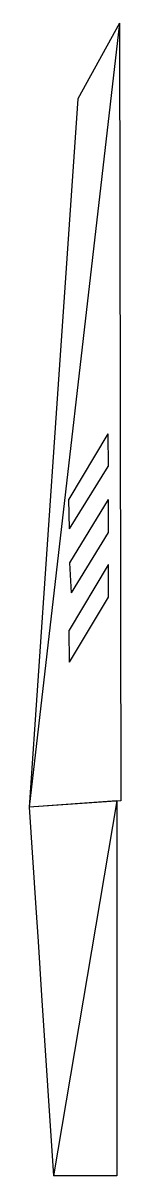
# Model space of a CAD drawing. Header units: metres. Extents: x 116 to 150, y 0 to 428.
import ezdxf

# ---------------------------------------------------------------- set-up
doc = ezdxf.new("R2010")
doc.units = ezdxf.units.M

msp = doc.modelspace()

# ---------------------------------------------------------------- linework, layer by layer
at = {"layer": 'Layer0'}
for p, q in [((149.53, 428.11, 27.7), (116, 137)), ((149.53, 428.11, 27.7), (134, 400)), ((149.53, 428.11, 27.7), (150, 139.33, 62.29)), ((134, 400), (126.01, 283.26)), ((126.01, 283.26), (116, 137)), ((145.22, 275.6, 37.57), (130.74, 251.32, 13.78)), ((145.22, 275.6, 37.57), (145.25, 263.41, 39.06)), ((131.01, 240.28, 15.55), (145.25, 263.41, 39.06)), ((131.01, 240.28, 15.55), (130.74, 251.32, 13.78)), ((145.28, 251.19, 40.55), (130.95, 227.67, 16.92)), ((145.28, 251.19, 40.55), (145.28, 238.91, 41.98)), ((145.28, 238.91, 41.98), (131.52, 216.57, 19.27)), ((145.35, 226.93, 43.5), (130.88, 202.66, 19.7)), ((130.95, 227.67, 16.92), (131.52, 216.57, 19.27)), ((145.38, 226.98, 43.55), (145.35, 226.93, 43.5)), ((145.38, 214.87, 44.97), (145.38, 226.98, 43.55)), ((130.9, 190.74, 21.13), (145.38, 214.87, 44.97)), ((130.9, 190.74, 21.13), (130.88, 202.66, 19.7)), ((150, 139.33, 62.29), (116, 137)), ((148.5, 139.33, 62.29), (116, 137)), ((116, 137), (118.46, 99.5)), ((148.5, 139.33, 62.29), (125, 0)), ((148.5, 139.33, 62.29), (148.5, 0, 62.29)), ((118.46, 99.5), (119.28, 87)), ((119.28, 87), (120.6, 67.04)), ((120.6, 67.04), (125, 0)), ((148.5, 0, 62.29), (125, 0))]:
    msp.add_line(p, q, dxfattribs=at)

doc.saveas('drawing.dxf')
